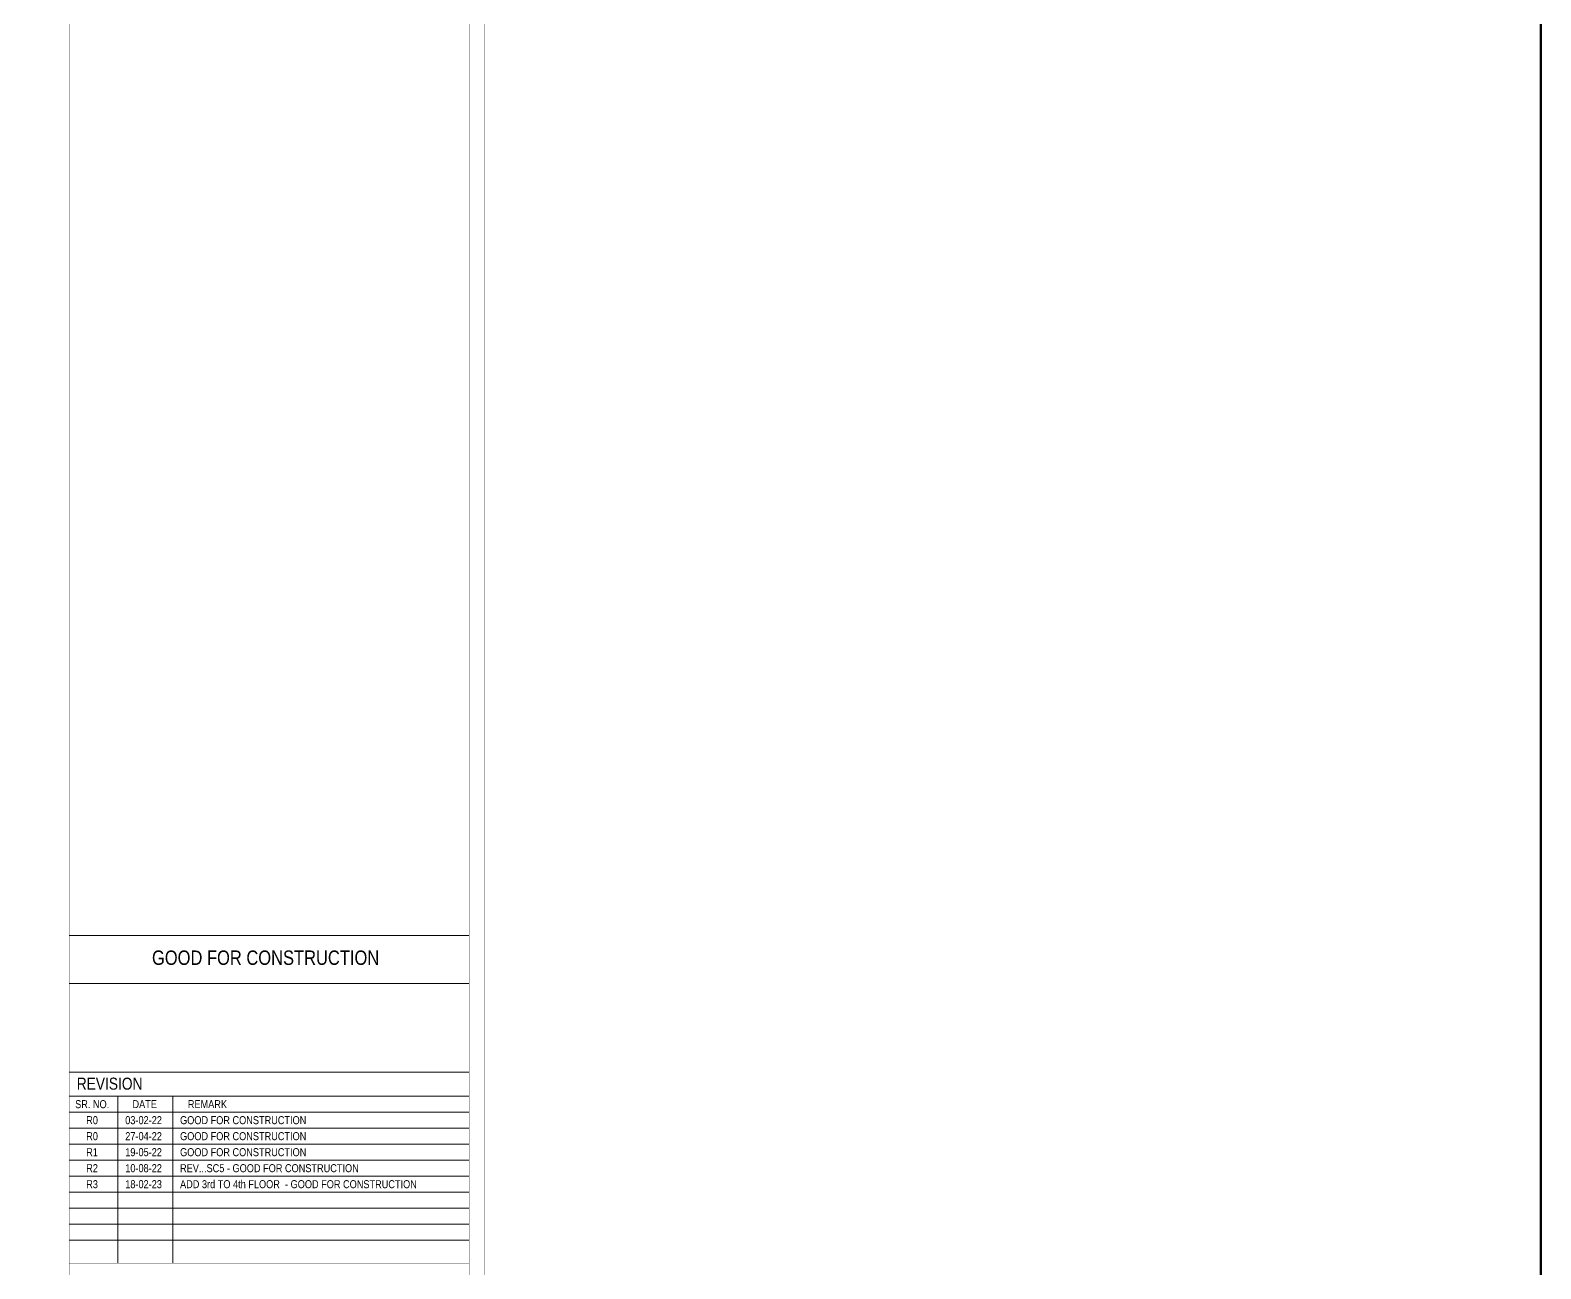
# Model space of a CAD drawing. Header units: millimetres. Extents: x 1112055 to 3390982, y -148532 to 766891.
# Drawn here: x 2222517 to 2260508, y -86112 to -54970 of the extents above; entities that cross this region are included whole.
import ezdxf
from ezdxf.enums import TextEntityAlignment as Align

# ---------------------------------------------------------------- set-up
doc = ezdxf.new("R2010")
doc.units = ezdxf.units.MM
doc.layers.add('B TITLE BLOCK', color=250, linetype='Continuous', lineweight=0)
doc.layers.add('FORMAT TEXT', color=7, linetype='Continuous')
doc.styles.add('SWINC', font='swissc.ttf')

msp = doc.modelspace()

# ---------------------------------------------------------------- linework, layer by layer
at = {"color": 5, "lineweight": 50}
msp.add_lwpolyline([(2055975.3, 100877.1), (2260508.1, 100877.1), (2260508.1, -148532.1), (2055975.3, -148532.1)], close=True, dxfattribs=at)
at = {"layer": 'B TITLE BLOCK', "color": 250, "lineweight": 0}
for p, q in [((2233558.4, -77732.1), (2223497.4, -77732.1)), ((2233558.4, -78939.4), (2223497.4, -78939.4)), ((2233558.4, -81164.5), (2223497.4, -81164.5)), ((2233558.4, -81768.1), (2223497.4, -81768.1)), ((2224721.2, -81768.1), (2224721.2, -85972.7)), ((2226100.3, -81768.1), (2226100.3, -85972.7)), ((2233558.4, -82170.6), (2223497.4, -82170.6)), ((2233558.4, -82573), (2223497.4, -82573)), ((2233558.4, -82975.4), (2223497.4, -82975.4)), ((2233558.4, -83377.9), (2223497.4, -83377.9)), ((2233558.4, -83780.3), (2223497.4, -83780.3)), ((2233558.4, -84182.8), (2223497.4, -84182.8)), ((2233558.4, -84585.2), (2223497.4, -84585.2)), ((2233558.4, -84987.6), (2223497.4, -84987.6)), ((2233558.4, -85390.1), (2223497.4, -85390.1))]:
    msp.add_line(p, q, dxfattribs=at)
at = {"layer": 'B TITLE BLOCK', "color": 1, "const_width": 8.39}
msp.add_lwpolyline([(2078533.1, -28915.4), (2078533.1, -113961.8), (2233932.1, -113961.8), (2233932.1, -28915.4)], close=True, dxfattribs=at)
at = {"layer": 'B TITLE BLOCK', "color": 250, "lineweight": 0, "const_width": 8.39}
for points in [[(2078906.8, -29289.1), (2078906.8, -113588.1), (2233558.4, -113588.1), (2233558.4, -29289.1)], [(2223497.4, -113588.1), (2233558.4, -113588.1), (2233558.4, -29289.1), (2223497.4, -29289.1)], [(2233558.4, -77732.1), (2223497.4, -77732.1), (2223497.4, -85972.7), (2233558.4, -85972.7)]]:
    msp.add_lwpolyline(points, close=True, dxfattribs=at)

# ---------------------------------------------------------------- texts
at = {"layer": 'FORMAT TEXT', "style": 'SWINC'}
msp.add_text('GOOD FOR CONSTRUCTION', height=362.196, dxfattribs=at).set_placement((2228437.2, -78289.9), align=Align.MIDDLE)
msp.add_text('REVISION', height=301.83, dxfattribs=at).set_placement((2223687.9, -81608.5))
at = {"layer": 'FORMAT TEXT', "lineweight": 15, "style": 'SWINC'}
for s, p in [('SR. NO.', (2223647.1, -82073.6)), ('DATE', (2225089.5, -82073.6)), ('REMARK', (2226481.5, -82073.6)), ('R3', (2223925.8, -84085.8)), ('18-02-23', (2224907, -84085.8)), ('ADD 3rd TO 4th FLOOR  - GOOD FOR CONSTRUCTION', (2226286.1, -84085.8))]:
    msp.add_text(s, height=201.22, dxfattribs=at).set_placement(p)
at = {"layer": 'FORMAT TEXT', "color": 252, "lineweight": 15, "style": 'SWINC'}
for s, p in [('R0', (2223925.8, -82476)), ('03-02-22', (2224907, -82476)), ('GOOD FOR CONSTRUCTION', (2226286.1, -82476)), ('R0', (2223925.8, -82878.4)), ('27-04-22', (2224907, -82878.4)), ('GOOD FOR CONSTRUCTION', (2226286.1, -82878.4)), ('R1', (2223925.8, -83280.9)), ('19-05-22', (2224907, -83280.9)), ('GOOD FOR CONSTRUCTION', (2226286.1, -83280.9)), ('R2', (2223925.8, -83683.3)), ('10-08-22', (2224907, -83683.3)), ('REV...SC5 - GOOD FOR CONSTRUCTION', (2226286.1, -83683.3))]:
    msp.add_text(s, height=201.22, dxfattribs=at).set_placement(p)

doc.saveas('drawing.dxf')
